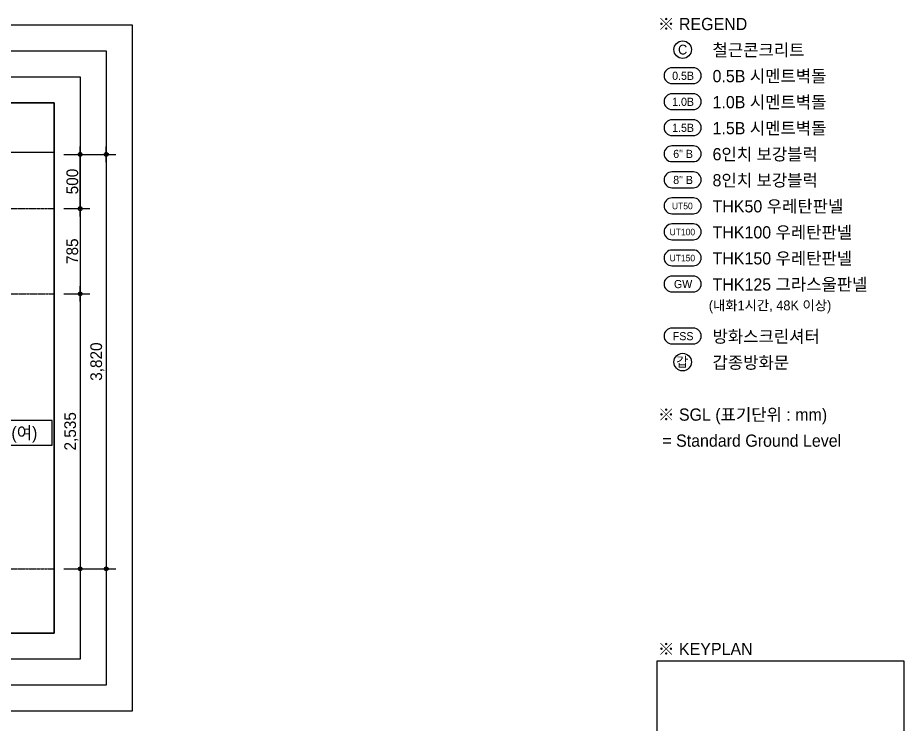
# Model space of a CAD drawing. Header units: millimetres. Extents: x 555 to 100215, y 750 to 17024.
# Drawn here: x 66845 to 75015, y 10067 to 16579 of the extents above; entities that cross this region are included whole.
import ezdxf
from ezdxf.enums import TextEntityAlignment as Align
from ezdxf.xclip import XClip

# ---------------------------------------------------------------- set-up
doc = ezdxf.new("R2010")
doc.units = ezdxf.units.MM
doc.header["$XCLIPFRAME"] = 2
doc.set_wipeout_variables(frame=1)
doc.linetypes.add('CEN', pattern=[35, 30, -2, 1, -2])
for name, color, linetype in [('$ZCDB_AUDIT_GENERATED_600D18', 7, 'Continuous'), ('4A.TEC CEN', 1, 'CEN'), ('4A.TEC CEN 보조1', 14, 'CEN'), ('4A.TEC TEXT', 7, 'Continuous'), ('4A.TEC TEXT 2', 3, 'Continuous'), ('4A.TEC 심볼', 7, 'Continuous')]:
    doc.layers.add(name, color=color, linetype=linetype)
doc.layers.add('DEFPOINT', color=135, linetype='Continuous', plot=False)
doc.styles.add('나눔고딕', font='')
doc.styles.add('돋움', font='')
doc.styles.add('돋음체', font='')
doc.styles.get('나눔고딕').set_extended_font_data('Dotum')
doc.styles.get('돋움').set_extended_font_data('Dotum')
doc.styles.get('돋음체').set_extended_font_data('Dotum')
doc.dimstyles.new('DIM_600(외부치수)', dxfattribs={"dimscale": 400, "dimtxt": 3.3, "dimasz": 1, "dimexe": 2, "dimexo": 2, "dimgap": 1, "dimtad": 1, "dimdec": 0, "dimdsep": 46, "dimlunit": 6, "dimtxsty": '나눔고딕', "dimblk1": 'DIMDOT', "dimblk2": 'DIMDOT', "dimsah": 1, "dimcen": 2.5, "dimdle": 1.5, "dimclrd": 8, "dimclre": 8, "dimclrt": 3, "dimadec": 0, "dimazin": 0, "dimtfac": 1, "dimtdec": 0, "dimtix": 1, "dimtmove": 2, "dimatfit": 3, "dimldrblk": 'DIMDOT', "dimfxl": 1, "dimtvp": 1, "dimtolj": 1, "dimtzin": 0, "dimarcsym": 0})

# ---------------------------------------------------------------- blocks, each defined once
blk = doc.blocks.new('DIMDOT')
at = {"color": 0}
blk.add_line((-2, 0), (2, 0), dxfattribs=at)
for radius in [0.5, 0.25]:
    blk.add_circle((0, 0), radius, dxfattribs=at)
blk = doc.blocks.new('*D102')
at = {"layer": '$ZCDB_AUDIT_GENERATED_600D18', "color": 8, "lineweight": -2, "transparency": 16777216}
for p, q in [((67270.1, 14034.4), (67510.1, 14034.4)), ((67420.1, 13998.4), (67420.1, 11535.4)), ((67270.1, 11499.4), (67510.1, 11499.4))]:
    blk.add_line(p, q, dxfattribs=at)
at = {"layer": 'Defpoints', "color": 0, "transparency": 16777216}
for p in [(67180.1, 14034.4), (67180.1, 11499.4), (67420.1, 11499.4)]:
    blk.add_point(p, dxfattribs=at)
at = {"layer": '$ZCDB_AUDIT_GENERATED_600D18', "color": 8, "lineweight": -2, "transparency": 16777216, "xscale": 36, "yscale": 36, "zscale": 36}
for p, rotation in [((67420.1, 14034.4), 90), ((67420.1, 11499.4), 270)]:
    blk.add_blockref('DIMDOT', p, dxfattribs=dict(at, rotation=rotation))
at = {"layer": '$ZCDB_AUDIT_GENERATED_600D18', "color": 3, "transparency": 16777216, "insert": (67337.7, 12766.9), "char_height": 108, "attachment_point": 5, "rotation": 90, "style": '나눔고딕'}
blk.add_mtext('\\A1;2,535', dxfattribs=at)
blk = doc.blocks.new('*D103')
at = {"layer": '$ZCDB_AUDIT_GENERATED_600D18', "color": 8, "lineweight": -2, "transparency": 16777216}
for p, q in [((67270.1, 15319.4), (67750.1, 15319.4)), ((67660.1, 15283.4), (67660.1, 11535.4)), ((67270.1, 11499.4), (67750.1, 11499.4))]:
    blk.add_line(p, q, dxfattribs=at)
at = {"layer": 'Defpoints', "color": 0, "transparency": 16777216}
for p in [(67180.1, 15319.4, 1267.9), (67180.1, 11499.4, 2208.1), (67660.1, 11499.4)]:
    blk.add_point(p, dxfattribs=at)
at = {"layer": '$ZCDB_AUDIT_GENERATED_600D18', "color": 8, "lineweight": -2, "transparency": 16777216, "xscale": 36, "yscale": 36, "zscale": 36}
for p, rotation in [((67660.1, 15319.4), 90), ((67660.1, 11499.4), 270)]:
    blk.add_blockref('DIMDOT', p, dxfattribs=dict(at, rotation=rotation))
at = {"layer": '$ZCDB_AUDIT_GENERATED_600D18', "color": 3, "transparency": 16777216, "insert": (67577.7, 13409.4), "char_height": 108, "attachment_point": 5, "rotation": 90, "style": '나눔고딕'}
blk.add_mtext('\\A1;3,820', dxfattribs=at)
blk = doc.blocks.new('*D104')
at = {"layer": '$ZCDB_AUDIT_GENERATED_600D18', "color": 8, "lineweight": -2, "transparency": 16777216}
for p, q in [((67270.1, 15319.4), (67510.1, 15319.4)), ((67420.1, 14855.4), (67420.1, 15283.4)), ((67270.1, 14819.4), (67510.1, 14819.4))]:
    blk.add_line(p, q, dxfattribs=at)
at = {"layer": 'Defpoints', "color": 0, "transparency": 16777216}
for p in [(67180.1, 15319.4), (67420.1, 15319.4), (67180.1, 14819.4)]:
    blk.add_point(p, dxfattribs=at)
at = {"layer": '$ZCDB_AUDIT_GENERATED_600D18', "color": 8, "lineweight": -2, "transparency": 16777216, "xscale": 36, "yscale": 36, "zscale": 36}
for p, rotation in [((67420.1, 15319.4), 90), ((67420.1, 14819.4), 270)]:
    blk.add_blockref('DIMDOT', p, dxfattribs=dict(at, rotation=rotation))
at = {"layer": '$ZCDB_AUDIT_GENERATED_600D18', "color": 3, "transparency": 16777216, "insert": (67348.1, 15069.4), "char_height": 108, "attachment_point": 5, "rotation": 90, "style": '나눔고딕'}
blk.add_mtext('\\A1;500', dxfattribs=at)
blk = doc.blocks.new('*D111')
at = {"layer": '$ZCDB_AUDIT_GENERATED_600D18', "color": 8, "lineweight": -2, "transparency": 16777216}
for p, q in [((67270.1, 14819.4), (67510.1, 14819.4)), ((67420.1, 14783.4), (67420.1, 14070.4)), ((67270.1, 14034.4), (67510.1, 14034.4))]:
    blk.add_line(p, q, dxfattribs=at)
at = {"layer": 'Defpoints', "color": 0, "transparency": 16777216}
for p in [(67180.1, 14819.4), (67180.1, 14034.4), (67420.1, 14034.4)]:
    blk.add_point(p, dxfattribs=at)
at = {"layer": '$ZCDB_AUDIT_GENERATED_600D18', "color": 8, "lineweight": -2, "transparency": 16777216, "xscale": 36, "yscale": 36, "zscale": 36}
for p, rotation in [((67420.1, 14819.4), 90), ((67420.1, 14034.4), 270)]:
    blk.add_blockref('DIMDOT', p, dxfattribs=dict(at, rotation=rotation))
at = {"layer": '$ZCDB_AUDIT_GENERATED_600D18', "color": 3, "transparency": 16777216, "insert": (67348.1, 14426.9), "char_height": 108, "attachment_point": 5, "rotation": 90, "style": '나눔고딕'}
blk.add_mtext('\\A1;785', dxfattribs=at)
blk = doc.blocks.new('dwgFD3B')
at = {"layer": '4A.TEC CEN', "color": 250, "ltscale": 500}
blk.add_line((49194.51, -158936.83, -3333.33), (358000, -158936.83, -3333.33), dxfattribs=at)

msp = doc.modelspace()

# ---------------------------------------------------------------- linework, layer by layer
at = {"layer": '4A.TEC CEN 보조1'}
for p, q in [((56449.86, 14819.37, 1666.67), (67180.14, 14819.37, 1666.67)), ((66014.26, 14034.37, 1666.67), (67180.14, 14034.37, 1666.67)), ((56449.86, 11499.37, 1666.67), (67180.14, 11499.37, 1666.67))]:
    msp.add_line(p, q, dxfattribs=at)
at = {"layer": '4A.TEC 심볼', "elevation": -2000}
for points in [[(73071.32, 16117.91), (72873.79, 16117.91, 1), (72873.79, 15972.47), (73071.32, 15972.47, 1)], [(73071.32, 15877.91), (72873.79, 15877.91, 1), (72873.79, 15732.47), (73071.32, 15732.47, 1)], [(73071.32, 15637.91), (72873.79, 15637.91, 1), (72873.79, 15492.47), (73071.32, 15492.47, 1)], [(73071.32, 15397.91), (72873.79, 15397.91, 1), (72873.79, 15252.47), (73071.32, 15252.47, 1)], [(73071.32, 15157.91), (72873.79, 15157.91, 1), (72873.79, 15012.47), (73071.32, 15012.47, 1)], [(73071.32, 14917.91), (72873.79, 14917.91, 1), (72873.79, 14772.47), (73071.32, 14772.47, 1)], [(73071.32, 14677.91), (72873.79, 14677.91, 1), (72873.79, 14532.47), (73071.32, 14532.47, 1)], [(73071.32, 14437.91), (72873.79, 14437.91, 1), (72873.79, 14292.47), (73071.32, 14292.47, 1)], [(73071.32, 14197.91), (72873.79, 14197.91, 1), (72873.79, 14052.47), (73071.32, 14052.47, 1)], [(73071.32, 13717.91), (72873.79, 13717.91, 1), (72873.79, 13572.47), (73071.32, 13572.47, 1)]]:
    msp.add_lwpolyline(points, format="xyb", close=True, dxfattribs=at)
at = {"layer": '4A.TEC 심볼'}
msp.add_lwpolyline([(66210.38, 12640.65), (67161.36, 12640.65), (67161.36, 12865.65), (66210.38, 12865.65)], close=True, dxfattribs=at)
for centre in [(72972.56, 16285.19, -2000), (72972.56, 13405.19, -2000)]:
    msp.add_circle(centre, 80.8, dxfattribs=at)
at = {"layer": 'DEFPOINT'}
for points in [[(55729.86, 16514.45), (67900.14, 16514.45), (67900.14, 10186.87), (55729.86, 10186.87)], [(55969.86, 16274.45), (67660.14, 16274.45), (67660.14, 10426.87), (55969.86, 10426.87)], [(56209.86, 16034.45), (67420.14, 16034.45), (67420.14, 10666.87), (56209.86, 10666.87)], [(56449.86, 15794.45), (67180.14, 15794.45), (67180.14, 10906.87), (56449.86, 10906.87)]]:
    msp.add_lwpolyline(points, close=True, dxfattribs=at)

# ---------------------------------------------------------------- block references
ref = msp.add_blockref('dwgFD3B', (-186273.36, 174276.2, 5000))
XClip(ref).set_block_clipping_path([(242723.2256467741, -163369.3263075688), (253453.4966982107, -158481.7560903766)])

# ---------------------------------------------------------------- texts
at = {"layer": '4A.TEC TEXT', "style": '돋움'}
for s, p in [('C', (72972.56, 16285.19, -2000)), ('갑', (72968.81, 13406.36, -2000))]:
    msp.add_text(s, height=90, dxfattribs=at).set_placement(p, align=Align.MIDDLE_CENTER)
for s, height, p in [('0.5B', 75, (72976.69, 16044.04, -2000)), ('1.0B', 75, (72976.69, 15804.04, -2000)), ('1.5B', 75, (72976.69, 15564.04, -2000)), ('6" B', 75, (72976.69, 15324.04, -2000)), ('8" B', 75, (72976.69, 15084.04, -2000)), ('UT50', 60, (72969.55, 14844.04, -2000)), ('UT100', 60, (72969.55, 14604.04, -2000)), ('UT150', 60, (72969.55, 14364.04, -2000)), ('GW', 75, (72976.69, 14124.04, -2000)), ('FSS', 75, (72976.69, 13644.04, -2000))]:
    msp.add_text(s, height=height, dxfattribs=at).set_placement(p, align=Align.MIDDLE)
at = {"layer": '4A.TEC TEXT', "color": 3, "style": '돋음체'}
msp.add_text('화장실(여)', height=112.5, dxfattribs=at).set_placement((66694.11, 12753.15), align=Align.MIDDLE_CENTER)
at = {"layer": '4A.TEC TEXT 2', "color": 3, "style": '나눔고딕'}
for s, height, p in [('※ REGEND', 112.5, (72744.15, 16431.12, -2000)), ('철근콘크리트', 112.5, (73248.12, 16191.13, -2000)), ('0.5B 시멘트벽돌', 112.5, (73248.12, 15951.13, -2000)), ('1.0B 시멘트벽돌', 112.5, (73248.12, 15711.13, -2000)), ('1.5B 시멘트벽돌', 112.5, (73248.12, 15471.13, -2000)), ('6인치 보강블럭', 112.5, (73248.12, 15231.13, -2000)), ('8인치 보강블럭', 112.5, (73248.12, 14991.13, -2000)), ('THK50 우레탄판넬', 112.5, (73248.12, 14751.13, -2000)), ('THK100 우레탄판넬', 112.5, (73248.12, 14511.13, -2000)), ('THK150 우레탄판넬', 112.5, (73248.12, 14271.13, -2000)), ('THK125 그라스울판넬', 112.5, (73248.12, 14031.13, -2000)), ('(내화1시간, 48K 이상)', 90, (73213.26, 13855.72, -2000)), ('방화스크린셔터', 112.5, (73248.12, 13551.13, -2000)), ('갑종방화문', 112.5, (73248.12, 13311.13, -2000)), ('※ SGL (표기단위 : mm)', 112.5, (72744.15, 12831.12, -2000)), (' = Standard Ground Level', 112.5, (72744.15, 12591.12, -2000)), ('※ KEYPLAN', 112.5, (72744.15, 10671.12, -2000))]:
    msp.add_text(s, height=height, dxfattribs=at).set_placement(p, align=Align.BOTTOM_LEFT)

# ---------------------------------------------------------------- dimensions: what is measured, and where the dimension line sits
at = {"layer": '$ZCDB_AUDIT_GENERATED_600D18'}
for base, p1, p2, angle, picture, middle in [((67660.14, 11499.37), (67180.14, 15319.37, 1267.91), (67180.14, 11499.37, 2208.09), 90, '*D103', (67577.66, 13409.37)), ((67420.14, 15319.37), (67180.14, 14819.37), (67180.14, 15319.37), 270, '*D104', (67348.06, 15069.37)), ((67420.14, 14034.37), (67180.14, 14819.37), (67180.14, 14034.37), 90, '*D111', (67348.06, 14426.87)), ((67420.14, 11499.37), (67180.14, 14034.37), (67180.14, 11499.37), 90, '*D102', (67337.66, 12766.87))]:
    dim = msp.add_linear_dim(base=base, p1=p1, p2=p2, angle=angle, dimstyle='DIM_600(외부치수)', override={"dimscale": 300, "dimtxt": 0.36, "dimasz": 0.12, "dimexe": 0.3, "dimexo": 0.3, "dimgap": 0.06, "dimdec": 1, "dimblk1": 'DIMDOT', "dimblk2": 'DIMDOT', "dimdle": 0.06}, dxfattribs=at)
    dim.commit()
    dim.dimension.update_dxf_attribs({"geometry": picture, "text_midpoint": middle})

# ---------------------------------------------------------------- wipeouts: each hides what was drawn before it
msp.add_wipeout([(72735, 10650), (75015, 10650), (75015, 8730), (72735, 8730)]).dxf.layer = 'DEFPOINT'

# ---------------------------------------------------------------- next in the draw order: linework, layer by layer
msp.add_lwpolyline([(72735, 8730), (75015, 8730), (75015, 10650), (72735, 10650)], close=True)

doc.saveas('drawing.dxf')
